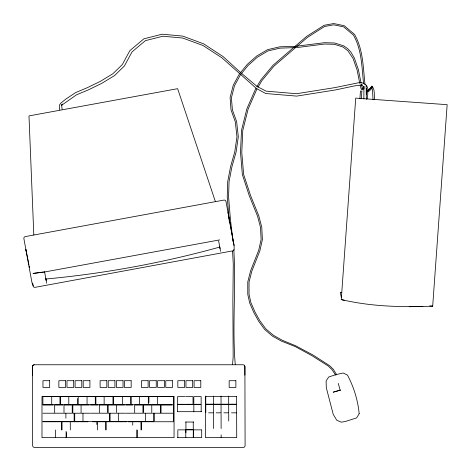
<?xml version="1.0" encoding="UTF-8"?>
<svg xmlns="http://www.w3.org/2000/svg" width="471" height="471" viewBox="0 0 471 471"><rect width="100%" height="100%" fill="white"/><g stroke="black" fill="none" stroke-linecap="round" stroke-linejoin="round"><path stroke-width="0.71" d="M205.768 396.034L205.762 404.212L236.324 404.236M366.42 94.494L366.432 88.354M363.842 99.022L363.942 86.87L360.945 84.562L362.134 84.809M359.903 98.68L360.45 91.009L361.881 91.109L361.334 98.78M432.69 306.138L447.156 104.68L355.723 98.115L341.257 299.574C371.119 306.603 402.152 307.398 432.69 306.138L429.758 305.926M232.556 364.619L233.163 357.006L232.874 300.686L233.275 264.249L232.55 251.131M373.038 99.546L372.461 89.614L371.331 86.788L371.966 86.093C375.293 89.631 373.827 95.313 374.68 99.717M367.115 98.851L367.769 94.353L367.774 88.189L366.915 86.205L366.179 85.64M255.8 88.389L246.91 108.719L241.511 130.237L240.504 152.386L242.359 174.535L249.212 195.589L257.543 216.16L260.516 227.446L261.117 239.474L258.703 250.289L250.59 270.843L247.77 281.946L247.775 294.434L249.701 303.047L253.769 312.397L258.691 321.299L264.702 329.517L272.415 336.082L281.358 341.081L295.205 346.562L311.908 355.652L328.152 365.949L331.861 369.47L335.57 375.022L335.988 375.022M256.925 88.995L248.105 109.166L242.759 130.52L241.782 152.498L243.648 174.476L250.495 195.353L258.756 215.765L261.77 227.222L262.388 239.604L259.921 250.684L251.797 271.261L249.035 282.123L249.041 294.251L250.925 302.676L254.958 311.937L259.857 320.751L265.838 328.876L273.504 335.346L282.37 340.303L295.794 345.844L313.032 355.04L329.635 365.702L333.256 369.258L336.488 374.445M372.667 86.746C371.531 88.795 369.941 90.95 367.763 91.892M256.901 86.558L260.922 79.829L273.021 65.263L306.544 36.473L324.125 25.293L333.739 23.55L344.254 25.705L354.522 34.365C363.271 49.643 363.088 67.424 365.007 84.391M258.008 87.182L261.976 80.541L273.922 66.17L295.664 47.5M371.331 86.788L370.171 88.66L367.769 90.738M61.577 105.062L62.302 104.009L61.725 105.916L62.101 109.237M364.366 87.918L362.664 89.796L361.987 89.737L361.251 89.154L360.132 85.439M364.207 86.576L362.487 88.46L361.846 88.407M296.783 46.541L307.375 37.444L324.548 26.494L333.692 24.828L343.677 26.871L353.438 35.107C361.899 49.961 361.781 67.229 363.612 83.72M61.695 105.21L76.485 94.848L88.413 89.849L101.813 83.332L114.6 75.531L124.421 65.946L132.015 51.898L145.374 40.653L162.854 36.232L182.677 38.033L202.972 45.481L221.788 57.733L256.63 88.625L265.756 93.523L296.689 96.108L335.599 89.92L354.475 85.899L362.099 84.915M367.339 90.915L371.007 87.824L368.764 90.108L367.733 90.544M34.189 364.76L32.976 365.266L32.47 366.485L32.617 445.725L33.129 446.944L34.348 447.45L243.383 447.45L244.602 446.944L245.097 445.725L244.896 366.485L244.378 365.266L243.166 364.76L34.183 364.76L32.97 365.266L32.464 366.485L32.481 375.752M340.033 390.1L333.233 392.19L340.562 390.153M219.769 247.069C162.901 262.853 104.656 273.557 45.893 279.015M219.639 239.904L44.186 272.067L32.994 273.451L43.497 271.991M341.769 292.456L340.25 292.344L341.393 297.66M409.222 306.715L422.864 306.509M172.045 405.036L161.041 405.031L161.058 413.214L173.528 413.22M42.914 405.031L53.205 405.036M177.432 411.683L201.647 411.683M42.926 413.214L54.683 413.22L54.677 405.036M42.961 421.657L56.414 421.663M150.396 421.751L173.569 421.757M42.873 421.751L61.424 421.757M185.527 422.034L193.605 422.034M177.496 437.612L201.712 437.612L201.694 429.905M69.384 396.5L77.627 396.505M86.464 396.505L78.221 396.5L78.227 404.683L86.476 404.689M104.727 396.5L112.969 396.505L112.981 404.689L104.739 404.683M121.806 396.505L113.564 396.5L113.576 404.683L121.818 404.689M140.075 396.5L148.318 396.505L148.33 404.689L140.087 404.683M157.161 396.505L148.913 396.5L148.918 402.64M51.121 396.505L42.879 396.5L42.89 404.683L51.133 404.689M184.897 396.641L177.579 396.629L177.591 404.289L184.909 404.295M185.698 396.629L193.016 396.641L193.028 404.295L185.709 404.289M193.816 396.629L201.135 396.641L201.146 404.295L193.828 404.289M236.33 404.318L205.786 404.312L205.798 412.496M184.915 404.595L177.596 404.589L177.608 411.548M185.715 404.589L193.033 404.595M148.924 404.683L157.173 404.689M69.396 404.683L77.638 404.689L77.633 398.554M55.154 405.031L62.714 405.036M71.551 405.036L63.991 405.031L64.003 413.214L72.246 413.22M80.382 405.036L72.828 405.031L72.834 412.531M81.66 405.031L89.219 405.036M90.497 405.031L98.056 405.036M106.893 405.036L99.334 405.031L99.346 413.214L107.588 413.22M115.731 405.036L108.171 405.031L108.183 412.531M117.008 405.031L124.568 405.036M125.845 405.031L132.716 405.036M142.242 405.036L134.682 405.031L134.694 413.214L142.943 413.22M151.079 405.036L143.52 405.031L143.531 412.531M152.357 405.031L159.916 405.036M223.86 412.832L228.718 412.837M231.496 412.832L236.354 412.837M208.582 412.832L213.44 412.837L213.475 428.569M216.218 412.832L221.082 412.837M90.509 413.214L98.751 413.22M108.183 413.214L116.425 413.22M117.02 413.214L125.262 413.22M125.857 413.214L134.1 413.22M143.531 413.214L151.78 413.22M152.369 413.214L160.617 413.22L160.605 405.036M55.166 413.214L63.408 413.22M72.834 413.214L81.083 413.22L81.071 405.036M81.671 413.214L89.914 413.22M92.41 421.657L100.659 421.663M101.247 421.657L109.496 421.663M110.084 421.657L118.333 421.663M118.922 421.657L127.17 421.663M127.759 421.657L136.007 421.663M136.596 421.657L144.844 421.663M145.439 421.657L153.687 421.663M57.068 421.657L65.31 421.663M65.905 421.657L74.147 421.663M74.742 421.657L82.984 421.663M83.573 421.657L91.821 421.663M92.663 421.751L96.785 421.757M106.216 421.751L114.459 421.757M115.054 421.751L123.296 421.757M123.891 421.751L126.64 421.751M128.012 421.751L132.139 421.757M141.565 421.751L149.813 421.757M70.868 421.751L79.116 421.757M79.705 421.751L87.947 421.757M193.257 429.67L185.939 429.658L185.927 422.004M177.826 429.858L185.762 429.864M193.269 429.864L185.945 429.858L185.951 432.643M193.451 429.858L201.388 429.864M414.292 306.409L417.212 306.597M344.648 300.392L341.493 299.591L342.034 299.762M362.588 88.99L361.475 85.292M244.384 365.266L244.896 366.485L244.908 375.169M215.4 201.629L177.632 88.683L30.062 115.707L28.984 116.001L33.812 235M338.278 383.429L340.186 390.235M28.919 264.643L25.876 249.489L26.482 252.597M29.19 265.909L29.49 267.475M32.646 283.042L33.223 285.897M219.639 246.551L220.057 248.647M234.081 245.574L225.945 201.276L225.256 200.246L224.019 200.069L25.216 236.607L24.121 237.207L23.844 238.414L31.987 282.747L33.429 286.821L34.277 287.328L35.531 287.263L233.569 250.702L234.152 249.907L234.081 245.574L227.982 212.362M218.638 240.922L220.552 251.326M44.509 271.502L46.676 283.265M361.104 83.226L358.36 69.531L354.345 58.021L350.795 51.945L347.733 48.666L343.718 45.875L334.628 42.973L324.295 42.708L295.223 46.382L279.892 46.806L267.599 49.638L256.713 56.025L247.222 64.427L239.244 74.194L233.257 85.239L230.084 97.503L231.02 109.884L235.294 121.818L236.972 136.914L234.735 151.992L230.555 166.699L227.711 181.594L227.234 196.878L229.047 218.938M359.762 83.391L357.053 69.843L353.067 58.457L347.886 50.791L343.071 47.053L334.428 44.303L324.372 44.05L297.289 47.53L279.962 48.148L267.952 50.939L257.331 57.244L248.076 65.475L240.292 75.036L234.452 85.852L231.396 97.844L232.409 109.931L236.625 121.595L238.314 136.725L236.142 151.85L231.962 166.593L229.065 181.518L228.576 196.837L230.437 219.492L233.051 241.641M45.828 278.485L46.182 280.586M229.106 219.651L229.359 221.794M59.705 109.873L59.322 106.511L59.576 104.909L60.918 103.049L65.822 99.11L75.625 92.593L87.323 87.683L100.453 81.306L112.893 73.729L122.289 64.609L129.884 50.597L143.873 38.828L162.165 34.2L182.742 36.096L203.702 43.856L223.154 56.626L240.916 72.846L257.195 86.534L266.05 91.127L296.489 93.723L334.863 87.618L358.873 82.684L361.334 82.743L363.123 83.114L366.114 85.074L366.35 99.34M235.253 364.589C232.085 326.356 236.165 287.84 233.804 249.571M228.7 404.995L228.712 412.502M228.723 413.509L228.729 421.015M228.676 396.046L228.688 403.553M221.04 396.046L221.046 403.553M221.058 404.312L221.07 412.502M221.082 413.509L221.117 428.569M221.135 434.839L221.14 437.565M213.404 396.046L213.434 412.502M201.17 411.554L201.158 404.595L193.834 404.589L193.846 411.548M193.816 397.33L193.828 403.594M193.451 430.553L193.463 437.518M193.245 422.01L193.257 428.969M193.269 430.559L193.281 437.524M185.762 430.559L185.774 437.524M177.826 430.553L177.838 437.518M173.511 405.036L173.522 412.537M173.516 413.485L173.528 420.98M154.294 413.473L154.3 420.974M153.67 413.485L153.681 420.98M151.768 405.036L151.78 412.537M145.427 413.473L145.439 420.974M142.931 405.036L142.937 412.537M141.565 422.434L141.577 429.929M140.988 429.941L140.976 421.757L132.728 421.751L132.734 425.16M137.314 429.964L137.326 437.465M136.761 429.97L136.767 437.471M118.321 413.485L118.333 420.98M116.414 405.036L116.425 412.537M110.073 413.473L110.084 420.974M109.484 413.485L109.496 420.98M107.576 405.036L107.588 412.537M106.216 422.434L106.228 429.929M105.634 429.941L105.622 421.757L97.379 421.751L97.391 429.929M96.791 422.44L96.791 424.483M82.973 413.485L82.984 420.98M74.73 413.473L74.736 420.974M74.135 413.485L74.147 420.98M72.234 405.036L72.246 412.537M70.291 429.941L70.279 421.757L62.037 421.751L62.042 429.929M66.647 432.69L66.652 437.465M66.099 431.336L66.105 437.471M65.893 413.473L65.899 418.248M61.43 422.44L61.436 429.941M55.395 429.964L55.407 437.465M359.179 413.75L356.618 417.907L345.543 421.427L341.292 422.181L336.736 420.214L333.215 414.297L326.297 387.698L326.097 381.015L328.676 377.03L335.829 374.639L343.2 373.003L347.474 375.11C353.762 386.856 357.972 400.503 359.179 413.75M173.505 396.505L157.597 396.5L157.608 404.683L173.516 404.689L173.505 396.505M174.058 396.606L41.99 396.606L41.99 437.641L174.058 437.641L174.058 396.606M236.607 396.606L205.415 396.606L205.521 437.641L236.719 437.641L236.607 396.606M184.555 380.709L177.844 380.703L177.855 387.427L184.561 387.433L184.555 380.709M192.674 380.709L185.963 380.703L185.974 387.427L192.68 387.433L192.674 380.709M200.793 380.709L194.081 380.703L194.093 387.427L200.805 387.433L200.793 380.709M235.865 380.709L229.153 380.703L229.165 387.427L235.877 387.433L235.865 380.709M65.569 380.709L58.863 380.703L58.869 387.427L65.575 387.433L65.569 380.709M73.682 380.709L66.976 380.703L66.988 387.427L73.694 387.433L73.682 380.709M81.801 380.709L75.095 380.703L75.101 387.427L81.807 387.433L81.801 380.709M89.914 380.709L83.208 380.703L83.214 387.427L89.92 387.433L89.914 380.709M106.811 380.709L100.105 380.703L100.117 387.427L106.823 387.433L106.811 380.709M114.93 380.709L108.224 380.703L108.23 387.427L114.936 387.433L114.93 380.709M123.043 380.709L116.337 380.703L116.349 387.427L123.055 387.433L123.043 380.709M131.162 380.709L124.456 380.703L124.462 387.427L131.168 387.433L131.162 380.709M148.124 380.709L141.418 380.703L141.424 387.427L148.135 387.433L148.124 380.709M156.242 380.709L149.531 380.703L149.542 387.427L156.248 387.433L156.242 380.709M164.361 380.709L157.65 380.703L157.661 387.427L164.367 387.433L164.361 380.709M172.48 380.709L165.768 380.703L165.78 387.427L172.486 387.433L172.48 380.709M49.667 380.709L42.961 380.703L42.967 387.427L49.673 387.433L49.667 380.709M59.958 396.505L51.716 396.5L51.722 404.683L59.97 404.689L59.958 396.505M68.795 396.505L60.547 396.5L60.559 404.683L68.801 404.689L68.795 396.505M95.301 396.505L87.053 396.5L87.064 404.683L95.307 404.689L95.301 396.505M104.138 396.505L95.89 396.5L95.901 404.683L104.144 404.689L104.138 396.505M130.644 396.505L122.401 396.5L122.413 404.683L130.655 404.689L130.644 396.505M139.481 396.505L131.238 396.5L131.25 404.683L139.493 404.689L139.481 396.505"/></g></svg>
